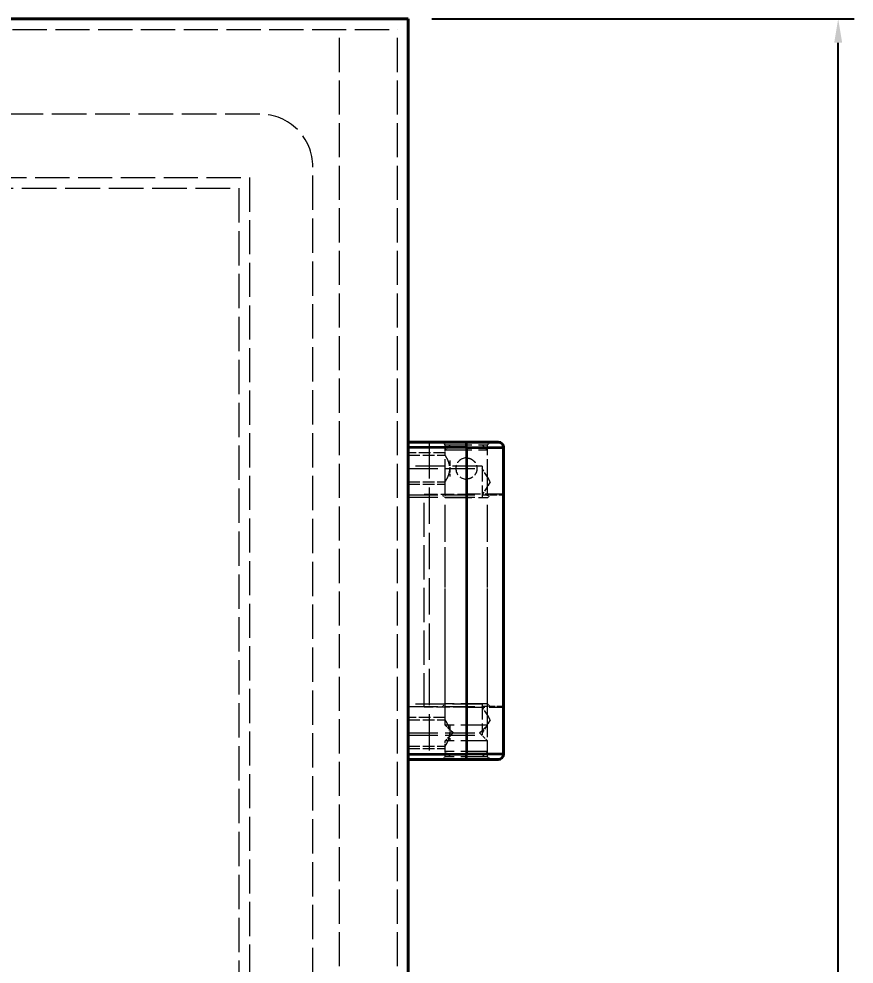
# Model space of a CAD drawing. Header units: millimetres. Extents: x 0 to 2523, y 0 to 1782.
# Drawn here: x 1092 to 1249.8, y 1006.3 to 1185 of the extents above; entities that cross this region are included whole.
import ezdxf

# ---------------------------------------------------------------- set-up
doc = ezdxf.new("R2010")
doc.units = ezdxf.units.MM
doc.header["$LTSCALE"] = 3
doc.linetypes.add('DASHED', pattern=[0.2067, 0.1654, -0.0413])
for name, color, linetype, lineweight in [('가려진 것(ISO)', 2, 'DASHED', 18), ('가시적인 것(ISO)', 3, 'Continuous', 40), ('가시적인 좁은 것(ISO)', 3, 'Continuous', 35), ('치수(ISO)', 2, 'Continuous', 25)]:
    doc.layers.add(name, color=color, linetype=linetype, lineweight=lineweight)
doc.styles.add('치수 텍스트_PSTEK_POSCO', font='isocp.shx')
doc.dimstyles.new('치수_PSTEK_POSCO', dxfattribs={"dimscale": 3, "dimtxt": 2.5, "dimasz": 1.5, "dimexe": 1, "dimexo": 1.5, "dimgap": 1, "dimtad": 1, "dimrnd": 1e-08, "dimdsep": 46, "dimtxsty": '치수 텍스트_PSTEK_POSCO', "dimcen": 0.09, "dimdle": 10, "dimclrd": 7, "dimclre": 7, "dimclrt": 2, "dimadec": 1, "dimazin": 2, "dimtfac": 1, "dimtmove": 0, "dimatfit": 3, "dimfxl": 0, "dimtolj": 1, "dimlwd": -1, "dimlwe": -1, "dimarcsym": 0})

# ---------------------------------------------------------------- blocks, each defined once
blk = doc.blocks.new('*D28')
at = {"layer": 'Defpoints', "color": 0}
for p in [(1165.58, 1184.97), (1246.84, 1184.97), (1165.58, 544.97)]:
    blk.add_point(p, dxfattribs=at)
at = {"layer": '치수(ISO)', "color": 7}
for p, q in [((1170.08, 1184.97), (1249.84, 1184.97)), ((1246.84, 549.47), (1246.84, 1180.47)), ((1170.08, 544.97), (1249.84, 544.97))]:
    blk.add_line(p, q, dxfattribs=at)
for points in [[(1246.09, 1180.47), (1247.59, 1180.47), (1246.84, 1184.97)], [(1246.09, 549.47), (1247.59, 549.47), (1246.84, 544.97)]]:
    blk.add_solid(points, dxfattribs=at)
at = {"layer": '치수(ISO)', "color": 2, "insert": (1240.09, 887.62), "char_height": 7.5, "attachment_point": 4, "rotation": 90, "style": '치수 텍스트_PSTEK_POSCO'}
blk.add_mtext('\\A1;640', dxfattribs=at)

msp = doc.modelspace()

# ---------------------------------------------------------------- linework, layer by layer
at = {"layer": '가려진 것(ISO)', "ltscale": 13.032789}
msp.add_line((767.5837, 1182.9732), (1163.5837, 1182.9732), dxfattribs=at)
at = {"layer": '가려진 것(ISO)', "ltscale": 12.982798}
for p, q in [((1152.5837, 546.9732), (1152.5837, 1182.9732)), ((1163.5837, 546.9732), (1163.5837, 1182.9732))]:
    msp.add_line(p, q, dxfattribs=at)
at = {"layer": '가려진 것(ISO)', "ltscale": 13.208315}
msp.add_line((1137.5837, 1166.9732), (793.5837, 1166.9732), dxfattribs=at)
at = {"layer": '가려진 것(ISO)', "ltscale": 13.080328}
msp.add_line((1147.5837, 572.9732), (1147.5837, 1156.9732), dxfattribs=at)
at = {"layer": '가려진 것(ISO)', "ltscale": 13.05473}
msp.add_line((795.5837, 1154.9732), (1135.5837, 1154.9732), dxfattribs=at)
at = {"layer": '가려진 것(ISO)', "ltscale": 12.990736}
msp.add_line((1135.5837, 1154.9732), (1135.5837, 574.9732), dxfattribs=at)
at = {"layer": '가려진 것(ISO)', "ltscale": 13.215807}
msp.add_line((797.5837, 1152.9732), (1133.5837, 1152.9732), dxfattribs=at)
at = {"layer": '가려진 것(ISO)', "ltscale": 13.082851}
msp.add_line((1133.5837, 1152.9732), (1133.5837, 576.9732), dxfattribs=at)
at = {"layer": '가려진 것(ISO)', "ltscale": 13.822656}
msp.add_line((1169.5837, 1104.9732), (1169.5837, 1044.9732), dxfattribs=at)
at = {"layer": '가려진 것(ISO)', "ltscale": 0.448841}
for p, q in [((1172.5837, 1104.4732), (1172.0837, 1104.9732)), ((1180.5837, 1104.4732), (1181.0837, 1104.9732)), ((1172.5837, 1094.4732), (1172.0837, 1094.9732)), ((1180.5837, 1094.4732), (1181.0837, 1094.9732)), ((1172.5837, 1055.4732), (1172.0837, 1054.9732)), ((1180.5837, 1055.4732), (1181.0837, 1054.9732)), ((1172.5837, 1045.4732), (1172.0837, 1044.9732)), ((1180.5837, 1045.4732), (1181.0837, 1044.9732))]:
    msp.add_line(p, q, dxfattribs=at)
at = {"layer": '가려진 것(ISO)', "ltscale": 10.132536}
for p, q in [((1172.5837, 1104.4732), (1180.5837, 1104.4732)), ((1172.5837, 1103.4732), (1180.5837, 1103.4732)), ((1172.5837, 1094.4732), (1180.5837, 1094.4732)), ((1180.5837, 1055.4732), (1172.5837, 1055.4732)), ((1180.5837, 1051.4732), (1172.5837, 1051.4732)), ((1180.5837, 1048.4732), (1172.5837, 1048.4732)), ((1180.5837, 1046.4732), (1172.5837, 1046.4732)), ((1180.5837, 1045.4732), (1172.5837, 1045.4732))]:
    msp.add_line(p, q, dxfattribs=at)
at = {"layer": '가려진 것(ISO)', "ltscale": 1.269698}
for p, q in [((1172.5837, 1102.4732), (1172.5837, 1104.4732)), ((1172.5837, 1046.4732), (1172.5837, 1048.4732)), ((1172.5837, 1045.4732), (1172.5837, 1047.4732)), ((1180.5837, 1046.4732), (1180.5837, 1048.4732))]:
    msp.add_line(p, q, dxfattribs=at)
at = {"layer": '가려진 것(ISO)', "ltscale": 0.897783}
for p, q in [((1173.5837, 1104.4732), (1172.5837, 1103.4732)), ((1179.5837, 1104.4732), (1180.5837, 1103.4732)), ((1173.5837, 1045.4732), (1172.5837, 1046.4732)), ((1179.5837, 1045.4732), (1180.5837, 1046.4732))]:
    msp.add_line(p, q, dxfattribs=at)
at = {"layer": '가려진 것(ISO)', "ltscale": 5.936204}
for p, q in [((1180.5837, 1095.1232), (1180.5837, 1104.4732)), ((1180.5837, 1045.4732), (1180.5837, 1054.8232))]:
    msp.add_line(p, q, dxfattribs=at)
at = {"layer": '가려진 것(ISO)', "ltscale": 4.444192}
for p, q in [((1172.5837, 1102.9062), (1165.5837, 1102.9062)), ((1165.5837, 1102.4732), (1172.5837, 1102.4732)), ((1165.5837, 1097.4732), (1172.5837, 1097.4732)), ((1165.5837, 1097.0402), (1172.5837, 1097.0402)), ((1172.5837, 1052.9062), (1165.5837, 1052.9062)), ((1165.5837, 1052.4732), (1172.5837, 1052.4732)), ((1165.5837, 1047.4732), (1172.5837, 1047.4732)), ((1165.5837, 1047.0402), (1172.5837, 1047.0402))]:
    msp.add_line(p, q, dxfattribs=at)
at = {"layer": '가려진 것(ISO)', "ltscale": 13.97624}
for p, q in [((1172.5837, 1051.4732), (1172.5837, 1103.4732)), ((1180.5837, 1051.4732), (1180.5837, 1103.4732))]:
    msp.add_line(p, q, dxfattribs=at)
at = {"layer": '가려진 것(ISO)', "ltscale": 2.049378}
for p, q in [((1173.4612, 1101.507), (1173.4612, 1098.4394)), ((1173.4612, 1051.507), (1173.4612, 1048.4394))]:
    msp.add_line(p, q, dxfattribs=at)
at = {"layer": '가려진 것(ISO)', "ltscale": 11.288502}
for p, q in [((1179.5837, 1100.4062), (1165.5837, 1100.4062)), ((1165.5837, 1099.9732), (1179.5837, 1099.9732)), ((1165.5837, 1094.9732), (1179.5837, 1094.9732)), ((1165.5837, 1094.5402), (1179.5837, 1094.5402)), ((1179.5837, 1055.4062), (1165.5837, 1055.4062)), ((1165.5837, 1054.9732), (1179.5837, 1054.9732)), ((1165.5837, 1049.9732), (1179.5837, 1049.9732)), ((1165.5837, 1049.5402), (1179.5837, 1049.5402))]:
    msp.add_line(p, q, dxfattribs=at)
at = {"layer": '가려진 것(ISO)', "ltscale": 5.850043}
for p, q in [((1179.5837, 1100.4062), (1179.5837, 1094.5402)), ((1179.5837, 1055.4062), (1179.5837, 1049.5402))]:
    msp.add_line(p, q, dxfattribs=at)
at = {"layer": '가려진 것(ISO)', "ltscale": 1.851636}
for p, q in [((1181.0859, 1097.4732), (1179.5837, 1099.9732)), ((1181.0859, 1097.4732), (1179.5837, 1094.9732)), ((1181.0859, 1052.4732), (1179.5837, 1054.9732)), ((1181.0859, 1052.4732), (1179.5837, 1049.9732))]:
    msp.add_line(p, q, dxfattribs=at)
at = {"layer": '가려진 것(ISO)', "ltscale": 1.491912}
for p, q in [((1172.5837, 1095.1232), (1172.5837, 1097.4732)), ((1172.5837, 1052.4732), (1172.5837, 1054.8232))]:
    msp.add_line(p, q, dxfattribs=at)
at = {"layer": '가려진 것(ISO)', "ltscale": 5.079091}
for p, q in [((1168.5837, 1095.1232), (1176.5837, 1095.1232)), ((1176.5837, 1054.8232), (1168.5837, 1054.8232))]:
    msp.add_line(p, q, dxfattribs=at)
at = {"layer": '가려진 것(ISO)', "ltscale": 12.997904}
msp.add_line((1168.5837, 1054.8232), (1168.5837, 1095.1232), dxfattribs=at)
at = {"layer": '가려진 것(ISO)', "ltscale": 12.578616}
for p, q in [((1172.5837, 1055.4732), (1172.5837, 1094.4732)), ((1180.5837, 1055.4732), (1180.5837, 1094.4732))]:
    msp.add_line(p, q, dxfattribs=at)
at = {"layer": '가려진 것(ISO)', "ltscale": 6.980978}
for p, q in [((1183.5837, 1095.1232), (1176.5837, 1095.1232)), ((1176.5837, 1054.8232), (1183.5837, 1054.8232))]:
    msp.add_line(p, q, dxfattribs=at)
at = {"layer": '가려진 것(ISO)', "ltscale": 2.539495}
for p, q in [((1179.5837, 1094.9732), (1183.5837, 1094.9732)), ((1183.5837, 1054.9732), (1179.5837, 1054.9732))]:
    msp.add_line(p, q, dxfattribs=at)
at = {"layer": '가려진 것(ISO)', "ltscale": 1.346724}
for p, q in [((1174.0837, 1049.9732), (1172.5837, 1051.4732)), ((1179.0837, 1049.9732), (1180.5837, 1051.4732)), ((1174.0837, 1049.9732), (1172.5837, 1048.4732)), ((1179.0837, 1049.9732), (1180.5837, 1048.4732))]:
    msp.add_line(p, q, dxfattribs=at)
at = {"layer": '가려진 것(ISO)', "ltscale": 12.665669}
msp.add_arc((1137.5837, 1156.9732), 10, 0, 90, dxfattribs=at)
at = {"layer": '가려진 것(ISO)', "ltscale": 3.989087}
msp.add_arc((1176.5837, 1099.9732), 2, 90, 270, dxfattribs=at)
at = {"layer": '가려진 것(ISO)', "ltscale": 0.008454}
msp.add_open_spline([(1182.5837, 1104.9732), (1182.5838, 1104.9732), (1182.5838, 1104.9732), (1182.5838, 1104.9732)], degree=3, dxfattribs=at)
at = {"layer": '가려진 것(ISO)', "ltscale": 5.135678}
for points in [[(1172.5837, 1097.4732), (1172.6008, 1097.4998), (1172.6264, 1097.5398), (1172.7797, 1097.7981), (1172.8891, 1097.9893), (1173.1029, 1098.4233), (1173.2235, 1098.6979), (1173.4048, 1099.3091), (1173.4612, 1099.647), (1173.4612, 1100.2994), (1173.4048, 1100.6372), (1173.2235, 1101.2485), (1173.1029, 1101.5231), (1172.8891, 1101.9571), (1172.7797, 1102.1483), (1172.6264, 1102.4066), (1172.6008, 1102.4466), (1172.5837, 1102.4732)], [(1172.5837, 1047.4732), (1172.6008, 1047.4998), (1172.6264, 1047.5398), (1172.7797, 1047.7981), (1172.8891, 1047.9893), (1173.1029, 1048.4233), (1173.2235, 1048.6979), (1173.4048, 1049.3091), (1173.4612, 1049.647), (1173.4612, 1050.2994), (1173.4048, 1050.6372), (1173.2235, 1051.2485), (1173.1029, 1051.5231), (1172.8891, 1051.9571), (1172.7797, 1052.1483), (1172.6264, 1052.4066), (1172.6008, 1052.4466), (1172.5837, 1052.4732)]]:
    msp.add_open_spline(points, degree=3, knots=[1.949545609, 1.949545609, 1.949545609, 1.949545609, 2.0466362, 2.0466362, 2.143726792, 2.143726792, 2.241590761, 2.241590761, 2.339454731, 2.339454731, 2.4373187, 2.4373187, 2.535182669, 2.535182669, 2.632273261, 2.632273261, 2.729363852, 2.729363852, 2.729363852, 2.729363852], dxfattribs=at)
at = {"layer": '가려진 것(ISO)', "ltscale": 4.009624}
msp.add_open_spline([(1176.5837, 1101.9732), (1176.8364, 1101.9732), (1177.1049, 1101.9224), (1177.5972, 1101.7179), (1177.8212, 1101.5642), (1178.1748, 1101.2106), (1178.3284, 1100.9867), (1178.533, 1100.4944), (1178.5837, 1100.2259), (1178.5837, 1099.7205), (1178.533, 1099.452), (1178.3284, 1098.9597), (1178.1748, 1098.7358), (1177.8212, 1098.3822), (1177.5972, 1098.2285), (1177.1049, 1098.024), (1176.8364, 1097.9732), (1176.5837, 1097.9732)], degree=3, knots=[-0.909540528, -0.909540528, -0.909540528, -0.909540528, -0.833754696, -0.833754696, -0.757968865, -0.757968865, -0.682164608, -0.682164608, -0.606360352, -0.606360352, -0.530556096, -0.530556096, -0.454751839, -0.454751839, -0.378966008, -0.378966008, -0.303180176, -0.303180176, -0.303180176, -0.303180176], dxfattribs=at)
at = {"layer": '가시적인 것(ISO)'}
for p, q in [((765.5837, 1184.9732), (1165.5837, 1184.9732)), ((1165.5837, 544.9732), (1165.5837, 1184.9732)), ((1165.5837, 1104.9732), (1176.5837, 1104.9732)), ((1176.5837, 1104.9732), (1182.5837, 1104.9732)), ((1183.5837, 1103.9732), (1183.5837, 1045.9732)), ((1176.5837, 1044.9732), (1165.5837, 1044.9732)), ((1182.5837, 1044.9732), (1176.5837, 1044.9732))]:
    msp.add_line(p, q, dxfattribs=at)
for centre, start, end in [((1182.5837, 1103.9732), 0, 90), ((1182.5837, 1045.9732), 270, 0)]:
    msp.add_arc(centre, 1, start, end, dxfattribs=at)
at = {"layer": '가시적인 좁은 것(ISO)'}
for p, q in [((1176.5837, 1103.9732), (1176.5837, 1104.9732)), ((1176.5837, 1103.9732), (1165.5837, 1103.9732)), ((1176.5837, 1103.9732), (1183.5837, 1103.9732)), ((1176.5837, 1103.9732), (1176.5837, 1045.9732)), ((1165.5837, 1045.9732), (1176.5837, 1045.9732)), ((1176.5837, 1044.9732), (1176.5837, 1045.9732)), ((1183.5837, 1045.9732), (1176.5837, 1045.9732))]:
    msp.add_line(p, q, dxfattribs=at)

# ---------------------------------------------------------------- dimensions: what is measured, and where the dimension line sits
at = {"layer": '치수(ISO)', "color": 7}
dim = msp.add_linear_dim(base=(1246.8426, 1184.9732), p1=(1165.5837, 544.9732), p2=(1165.5837, 1184.9732), angle=90, dimstyle='치수_PSTEK_POSCO', override={"dimdec": 2, "dimtp": 0, "dimtm": 0, "dimtdec": 2, "dimtofl": 0, "dimatfit": 1}, dxfattribs=at)
dim.commit()
dim.dimension.update_dxf_attribs({"geometry": '*D28', "text_midpoint": (1246.8426, 894.9732), "dimtype": 160})

doc.saveas('drawing.dxf')
